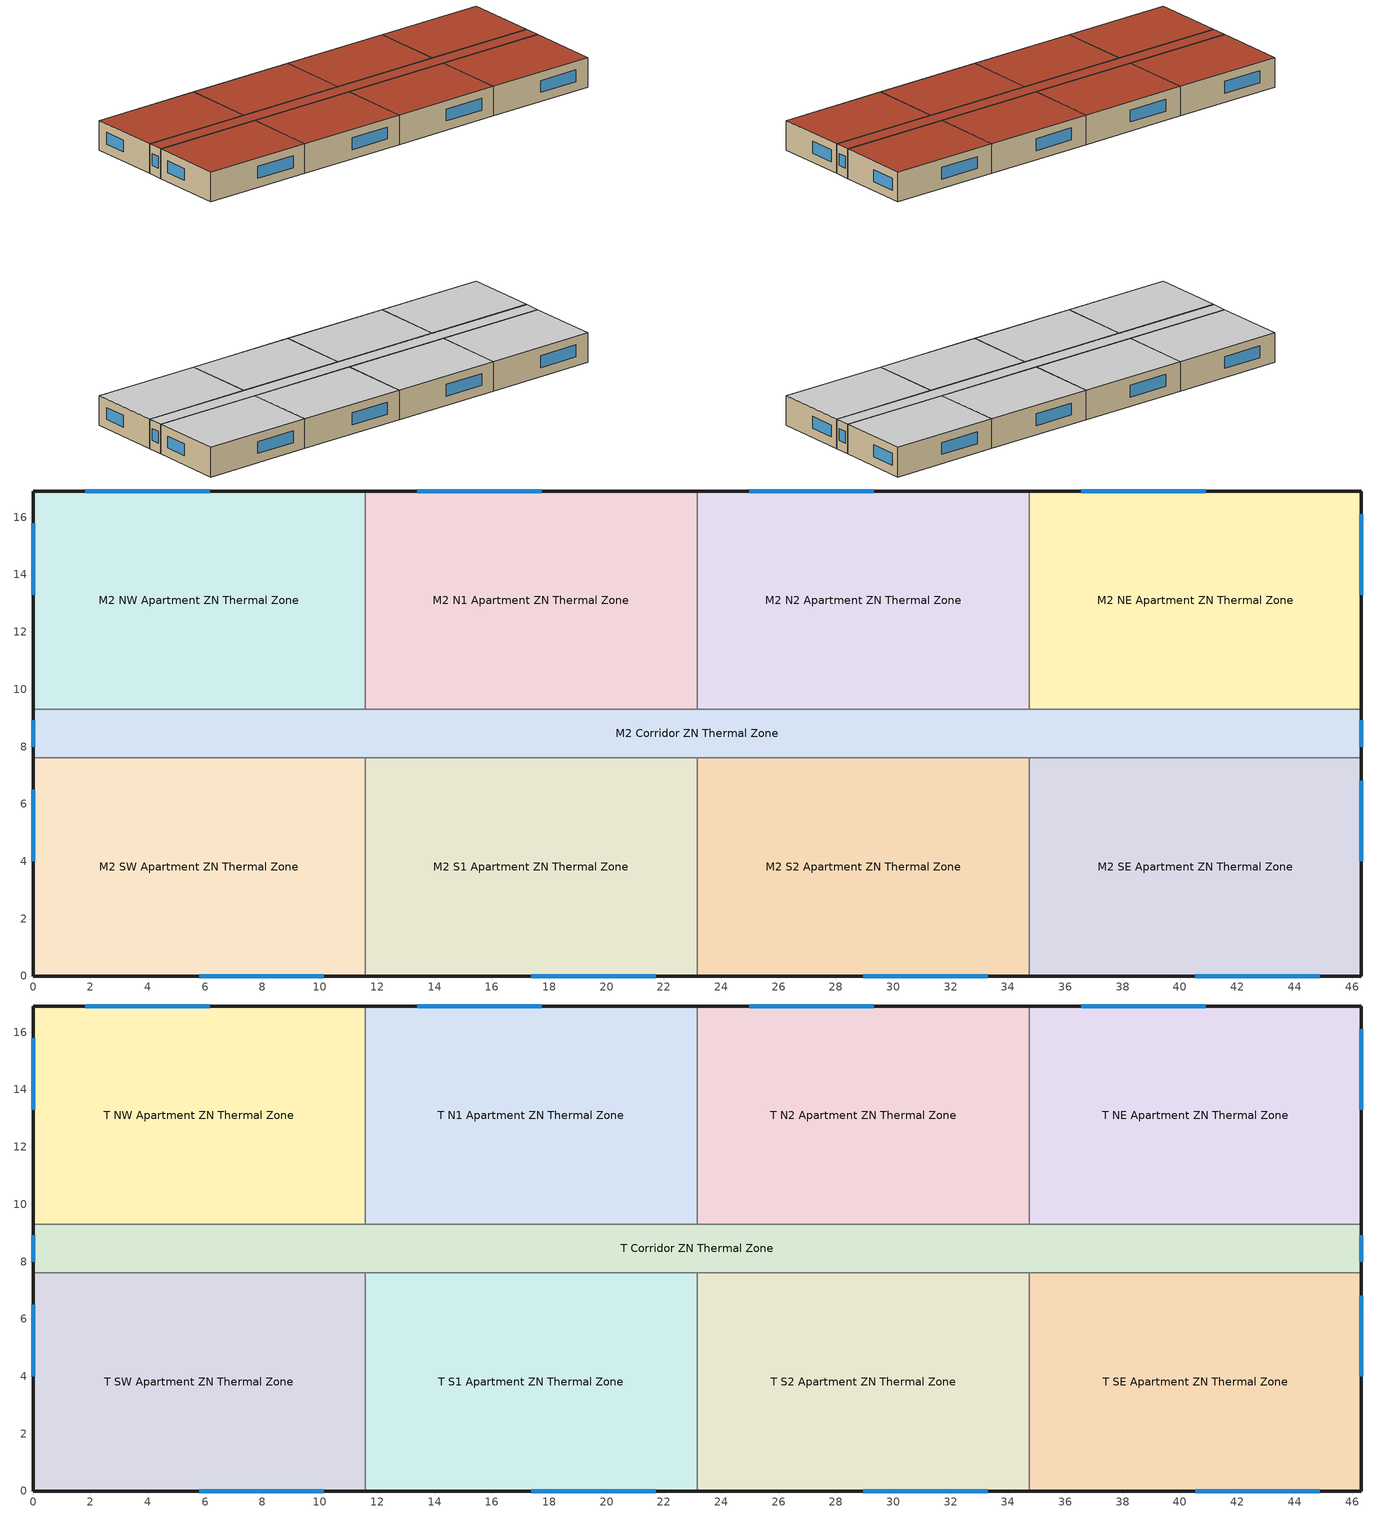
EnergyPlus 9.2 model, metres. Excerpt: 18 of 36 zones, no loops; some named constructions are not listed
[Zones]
M2 Corridor ZN Thermal Zone
 floor adiabatic (int-floor-en-std-replaceme-res-replaceme): 46.33,9.3 46.33,7.62 0,7.62 0,9.3 z60
 wall outside (ext-wall-en-std-replaceme-res-replaceme): 46.33,7.62 46.33,9.3 / 0,9.3 0,7.62 z60:63.05
 wall to M S1 Apartment ZN Thermal Zone (interiorwall-res-replaceme): 11.58,7.62 23.16,7.62 z60:63.05
 wall to M S2 Apartment ZN Thermal Zone (interiorwall-res-replaceme): 23.16,7.62 34.75,7.62 z60:63.05
 wall to M SE Apartment ZN Thermal Zone (interiorwall-res-replaceme): 34.75,7.62 46.33,7.62 z60:63.05
 wall to M SW Apartment ZN Thermal Zone (interiorwall-res-replaceme): 0,7.62 11.58,7.62 z60:63.05
 wall to M N1 Apartment ZN Thermal Zone (interiorwall-res-replaceme): 23.16,9.3 11.58,9.3 z60:63.05
 wall to M N2 Apartment ZN Thermal Zone (interiorwall-res-replaceme): 34.75,9.3 23.16,9.3 z60:63.05
 wall to M NE Apartment ZN Thermal Zone (interiorwall-res-replaceme): 46.33,9.3 34.75,9.3 z60:63.05
 wall to M NW Apartment ZN Thermal Zone (interiorwall-res-replaceme): 11.58,9.3 0,9.3 z60:63.05
 window (ext-window-en-std-replaceme): 46.33,8 46.33,8.91 / 0,8.91 0,8 z60.95:62.17
 ceiling adiabatic (int_ceiling): 46.33,7.62 46.33,9.3 0,9.3 0,7.62 z63.05
M2 N1 Apartment ZN Thermal Zone
 floor adiabatic (int-floor-en-std-replaceme-res-replaceme): 23.16,16.92 23.16,9.3 11.58,9.3 11.58,16.92 z60
 wall outside (ext-wall-en-std-replaceme-res-replaceme): 23.16,16.92 11.58,16.92 z60:63.05
 wall to M N2 Apartment ZN Thermal Zone (interiorwall-res-replaceme): 23.16,9.3 23.16,16.92 z60:63.05
 wall to M NW Apartment ZN Thermal Zone (interiorwall-res-replaceme): 11.58,16.92 11.58,9.3 z60:63.05
 wall to M Corridor ZN Thermal Zone (interiorwall-res-replaceme): 11.58,9.3 23.16,9.3 z60:63.05
 window (ext-window-en-std-replaceme): 17.74,16.92 13.4,16.92 z60.95:62.17
 ceiling adiabatic (int_ceiling): 23.16,9.3 23.16,16.92 11.58,16.92 11.58,9.3 z63.05
M2 N2 Apartment ZN Thermal Zone
 floor adiabatic (int-floor-en-std-replaceme-res-replaceme): 34.75,16.92 34.75,9.3 23.16,9.3 23.16,16.92 z60
 wall outside (ext-wall-en-std-replaceme-res-replaceme): 34.75,16.92 23.16,16.92 z60:63.05
 wall to M N1 Apartment ZN Thermal Zone (interiorwall-res-replaceme): 23.16,16.92 23.16,9.3 z60:63.05
 wall to M NE Apartment ZN Thermal Zone (interiorwall-res-replaceme): 34.75,9.3 34.75,16.92 z60:63.05
 wall to M Corridor ZN Thermal Zone (interiorwall-res-replaceme): 23.16,9.3 34.75,9.3 z60:63.05
 window (ext-window-en-std-replaceme): 29.32,16.92 24.98,16.92 z60.95:62.17
 ceiling adiabatic (int_ceiling): 34.75,9.3 34.75,16.92 23.16,16.92 23.16,9.3 z63.05
M2 NE Apartment ZN Thermal Zone
 floor adiabatic (int-floor-en-std-replaceme-res-replaceme): 46.33,16.92 46.33,9.3 34.75,9.3 34.75,16.92 z60
 wall outside (ext-wall-en-std-replaceme-res-replaceme): 46.33,9.3 46.33,16.92 34.75,16.92 z60:63.05
 wall to M N2 Apartment ZN Thermal Zone (interiorwall-res-replaceme): 34.75,16.92 34.75,9.3 z60:63.05
 wall to M Corridor ZN Thermal Zone (interiorwall-res-replaceme): 34.75,9.3 46.33,9.3 z60:63.05
 window (ext-window-en-std-replaceme): 46.33,13.3 46.33,16.11 / 40.9,16.92 36.56,16.92 z60.95:62.17
 ceiling adiabatic (int_ceiling): 46.33,9.3 46.33,16.92 34.75,16.92 34.75,9.3 z63.05
M2 NW Apartment ZN Thermal Zone
 floor adiabatic (int-floor-en-std-replaceme-res-replaceme): 11.58,16.92 11.58,9.3 0,9.3 0,16.92 z60
 wall outside (ext-wall-en-std-replaceme-res-replaceme): 11.58,16.92 0,16.92 0,9.3 z60:63.05
 wall to M N1 Apartment ZN Thermal Zone (interiorwall-res-replaceme): 11.58,9.3 11.58,16.92 z60:63.05
 wall to M Corridor ZN Thermal Zone (interiorwall-res-replaceme): 0,9.3 11.58,9.3 z60:63.05
 window (ext-window-en-std-replaceme): 6.16,16.92 1.81,16.92 / 0,15.8 0,13.3 z60.95:62.17
 ceiling adiabatic (int_ceiling): 11.58,9.3 11.58,16.92 0,16.92 0,9.3 z63.05
M2 S1 Apartment ZN Thermal Zone
 floor adiabatic (int-floor-en-std-replaceme-res-replaceme): 23.16,7.62 23.16,0 11.58,0 11.58,7.62 z60
 wall outside (ext-wall-en-std-replaceme-res-replaceme): 11.58,0 23.16,0 z60:63.05
 wall to M S2 Apartment ZN Thermal Zone (interiorwall-res-replaceme): 23.16,0 23.16,7.62 z60:63.05
 wall to M SW Apartment ZN Thermal Zone (interiorwall-res-replaceme): 11.58,7.62 11.58,0 z60:63.05
 wall to M Corridor ZN Thermal Zone (interiorwall-res-replaceme): 23.16,7.62 11.58,7.62 z60:63.05
 window (ext-window-en-std-replaceme): 17.37,0 21.72,0 z60.95:62.17
 ceiling adiabatic (int_ceiling): 23.16,0 23.16,7.62 11.58,7.62 11.58,0 z63.05
M2 S2 Apartment ZN Thermal Zone
 floor adiabatic (int-floor-en-std-replaceme-res-replaceme): 34.75,7.62 34.75,0 23.16,0 23.16,7.62 z60
 wall outside (ext-wall-en-std-replaceme-res-replaceme): 23.16,0 34.75,0 z60:63.05
 wall to M S1 Apartment ZN Thermal Zone (interiorwall-res-replaceme): 23.16,7.62 23.16,0 z60:63.05
 wall to M SE Apartment ZN Thermal Zone (interiorwall-res-replaceme): 34.75,0 34.75,7.62 z60:63.05
 wall to M Corridor ZN Thermal Zone (interiorwall-res-replaceme): 34.75,7.62 23.16,7.62 z60:63.05
 window (ext-window-en-std-replaceme): 28.95,0 33.3,0 z60.95:62.17
 ceiling adiabatic (int_ceiling): 34.75,0 34.75,7.62 23.16,7.62 23.16,0 z63.05
M2 SE Apartment ZN Thermal Zone
 floor adiabatic (int-floor-en-std-replaceme-res-replaceme): 46.33,7.62 46.33,0 34.75,0 34.75,7.62 z60
 wall outside (ext-wall-en-std-replaceme-res-replaceme): 34.75,0 46.33,0 46.33,7.62 z60:63.05
 wall to M S2 Apartment ZN Thermal Zone (interiorwall-res-replaceme): 34.75,7.62 34.75,0 z60:63.05
 wall to M Corridor ZN Thermal Zone (interiorwall-res-replaceme): 46.33,7.62 34.75,7.62 z60:63.05
 window (ext-window-en-std-replaceme): 46.33,4 46.33,6.81 / 40.54,0 44.88,0 z60.95:62.17
 ceiling adiabatic (int_ceiling): 46.33,0 46.33,7.62 34.75,7.62 34.75,0 z63.05
M2 SW Apartment ZN Thermal Zone
 floor adiabatic (int_ceiling): 11.58,7.62 11.58,0 0,0 0,7.62 z60
 wall outside (ext-wall-en-std-replaceme-res-replaceme): 0,7.62 0,0 11.58,0 z60:63.05
 wall to M S1 Apartment ZN Thermal Zone (interiorwall-res-replaceme): 11.58,0 11.58,7.62 z60:63.05
 wall to M Corridor ZN Thermal Zone (interiorwall-res-replaceme): 11.58,7.62 0,7.62 z60:63.05
 window (ext-window-en-std-replaceme): 5.79,0 10.13,0 / 0,6.5 0,4 z60.95:62.17
 ceiling adiabatic (int-floor-en-std-replaceme-res-replaceme): 11.58,0 11.58,7.62 0,7.62 0,0 z63.05
T Corridor ZN Thermal Zone
 floor adiabatic (int-floor-en-std-replaceme-res-replaceme): 46.33,9.3 46.33,7.62 0,7.62 0,9.3 z88.37
 wall outside (ext-wall-en-std-replaceme-res-replaceme): 46.33,7.62 46.33,9.3 / 0,9.3 0,7.62 z88.37:91.42
 wall to T S1 Apartment ZN Thermal Zone (interiorwall-res-replaceme): 11.58,7.62 23.16,7.62 z88.37:91.42
 wall to T S2 Apartment ZN Thermal Zone (interiorwall-res-replaceme): 23.16,7.62 34.75,7.62 z88.37:91.42
 wall to T SE Apartment ZN Thermal Zone (interiorwall-res-replaceme): 34.75,7.62 46.33,7.62 z88.37:91.42
 wall to T SW Apartment ZN Thermal Zone (interiorwall-res-replaceme): 0,7.62 11.58,7.62 z88.37:91.42
 wall to T N1 Apartment ZN Thermal Zone (interiorwall-res-replaceme): 23.16,9.3 11.58,9.3 z88.37:91.42
 wall to T N2 Apartment ZN Thermal Zone (interiorwall-res-replaceme): 34.75,9.3 23.16,9.3 z88.37:91.42
 wall to T NE Apartment ZN Thermal Zone (interiorwall-res-replaceme): 46.33,9.3 34.75,9.3 z88.37:91.42
 wall to T NW Apartment ZN Thermal Zone (interiorwall-res-replaceme): 11.58,9.3 0,9.3 z88.37:91.42
 window (ext-window-en-std-replaceme): 46.33,8 46.33,8.91 / 0,8.91 0,8 z89.32:90.54
 roof outside (roof-en-std-replaceme-res-replaceme): 46.33,7.62 46.33,9.3 0,9.3 0,7.62 z91.42
T N1 Apartment ZN Thermal Zone
 floor adiabatic (int-floor-en-std-replaceme-res-replaceme): 23.16,16.92 23.16,9.3 11.58,9.3 11.58,16.92 z88.37
 wall outside (ext-wall-en-std-replaceme-res-replaceme): 23.16,16.92 11.58,16.92 z88.37:91.42
 wall to T N2 Apartment ZN Thermal Zone (interiorwall-res-replaceme): 23.16,9.3 23.16,16.92 z88.37:91.42
 wall to T NW Apartment ZN Thermal Zone (interiorwall-res-replaceme): 11.58,16.92 11.58,9.3 z88.37:91.42
 window (ext-window-en-std-replaceme): 17.74,16.92 13.4,16.92 z89.32:90.54
 roof outside (roof-en-std-replaceme-res-replaceme): 23.16,9.3 23.16,16.92 11.58,16.92 11.58,9.3 z91.42
T N2 Apartment ZN Thermal Zone
 floor adiabatic (int-floor-en-std-replaceme-res-replaceme): 34.75,16.92 34.75,9.3 23.16,9.3 23.16,16.92 z88.37
 wall outside (ext-wall-en-std-replaceme-res-replaceme): 34.75,16.92 23.16,16.92 z88.37:91.42
 wall to T NE Apartment ZN Thermal Zone (interiorwall-res-replaceme): 34.75,9.3 34.75,16.92 z88.37:91.42
 window (ext-window-en-std-replaceme): 29.32,16.92 24.98,16.92 z89.32:90.54
 roof outside (roof-en-std-replaceme-res-replaceme): 34.75,9.3 34.75,16.92 23.16,16.92 23.16,9.3 z91.42
T NE Apartment ZN Thermal Zone
 floor adiabatic (int-floor-en-std-replaceme-res-replaceme): 46.33,16.92 46.33,9.3 34.75,9.3 34.75,16.92 z88.37
 wall outside (ext-wall-en-std-replaceme-res-replaceme): 46.33,9.3 46.33,16.92 34.75,16.92 z88.37:91.42
 window (ext-window-en-std-replaceme): 46.33,13.3 46.33,16.11 / 40.9,16.92 36.56,16.92 z89.32:90.54
 roof outside (roof-en-std-replaceme-res-replaceme): 46.33,9.3 46.33,16.92 34.75,16.92 34.75,9.3 z91.42
T NW Apartment ZN Thermal Zone
 floor adiabatic (int-floor-en-std-replaceme-res-replaceme): 11.58,16.92 11.58,9.3 0,9.3 0,16.92 z88.37
 wall outside (ext-wall-en-std-replaceme-res-replaceme): 11.58,16.92 0,16.92 0,9.3 z88.37:91.42
 window (ext-window-en-std-replaceme): 6.16,16.92 1.81,16.92 / 0,15.8 0,13.3 z89.32:90.54
 roof outside (roof-en-std-replaceme-res-replaceme): 11.58,9.3 11.58,16.92 0,16.92 0,9.3 z91.42
T S1 Apartment ZN Thermal Zone
 floor adiabatic (int-floor-en-std-replaceme-res-replaceme): 23.16,7.62 23.16,0 11.58,0 11.58,7.62 z88.37
 wall outside (ext-wall-en-std-replaceme-res-replaceme): 11.58,0 23.16,0 z88.37:91.42
 wall to T S2 Apartment ZN Thermal Zone (interiorwall-res-replaceme): 23.16,0 23.16,7.62 z88.37:91.42
 wall to T SW Apartment ZN Thermal Zone (interiorwall-res-replaceme): 11.58,7.62 11.58,0 z88.37:91.42
 window (ext-window-en-std-replaceme): 17.37,0 21.72,0 z89.32:90.54
 roof outside (roof-en-std-replaceme-res-replaceme): 23.16,0 23.16,7.62 11.58,7.62 11.58,0 z91.42
T S2 Apartment ZN Thermal Zone
 floor adiabatic (int-floor-en-std-replaceme-res-replaceme): 34.75,7.62 34.75,0 23.16,0 23.16,7.62 z88.37
 wall outside (ext-wall-en-std-replaceme-res-replaceme): 23.16,0 34.75,0 z88.37:91.42
 wall to T SE Apartment ZN Thermal Zone (interiorwall-res-replaceme): 34.75,0 34.75,7.62 z88.37:91.42
 window (ext-window-en-std-replaceme): 28.95,0 33.3,0 z89.32:90.54
 roof outside (roof-en-std-replaceme-res-replaceme): 34.75,0 34.75,7.62 23.16,7.62 23.16,0 z91.42
T SE Apartment ZN Thermal Zone
 floor adiabatic (int-floor-en-std-replaceme-res-replaceme): 46.33,7.62 46.33,0 34.75,0 34.75,7.62 z88.37
 wall outside (ext-wall-en-std-replaceme-res-replaceme): 34.75,0 46.33,0 46.33,7.62 z88.37:91.42
 window (ext-window-en-std-replaceme): 46.33,4 46.33,6.81 / 40.54,0 44.88,0 z89.32:90.54
 roof outside (roof-en-std-replaceme-res-replaceme): 46.33,0 46.33,7.62 34.75,7.62 34.75,0 z91.42
T SW Apartment ZN Thermal Zone
 floor adiabatic (int-floor-en-std-replaceme-res-replaceme): 11.58,7.62 11.58,0 0,0 0,7.62 z88.37
 wall outside (ext-wall-en-std-replaceme-res-replaceme): 0,7.62 0,0 11.58,0 z88.37:91.42
 window (ext-window-en-std-replaceme): 5.79,0 10.13,0 / 0,6.5 0,4 z89.32:90.54
 roof outside (roof-en-std-replaceme-res-replaceme): 11.58,0 11.58,7.62 0,7.62 0,0 z91.42
[Building]
-HighriseApartment-ASHRAE 169-2013-2A created: 2020-03-25 14:03:00 +0100: North Axis {deg}=0; Terrain=City; Loads Convergence Tolerance Value=0.04; Temperature Convergence Tolerance Value {deltaC}=0.2; Solar Distribution=FullInteriorAndExterior; Maximum Number of Warmup Days=25; Minimum Number of Warmup Days=6
[Site:Location]
Tampa-MacDill AFB_FL_USA: Latitude {deg}=27.85; Longitude {deg}=-82.52; Time Zone {hr}=-5; Elevation {m}=8
[SizingPeriod:DesignDay] Day of Month=21; Dry-Bulb Temperature Range Modifier Type=DefaultMultipliers; Humidity Condition Type=Wetbulb; Barometric Pressure {Pa}=101229; Rain Indicator=No; Snow Indicator=No; Daylight Saving Time Indicator=No
Name | Month | Day Type | Maximum Dry-Bulb Temperature {C} | Daily Dry-Bulb Temperature Range {deltaC} | Wetbulb or DewPoint at Maximum Dry-Bulb {C} | Wind Speed {m/s} | Wind Direction {deg} | Solar Model Indicator | ASHRAE Clear Sky Optical Depth for Beam Irradiance (taub) | ASHRAE Clear Sky Optical Depth for Diffuse Irradiance (taud) | Sky Clearness
Tampa-MacDill.AFB_FL_USA Ann Clg .4% Condns DB=>MWB | 8 | SummerDesignDay | 33.9 | 7.9 | 25.1 | 3.1 | 270 | ASHRAETau | 0.491 | 2.016
Tampa-MacDill.AFB_FL_USA Ann Htg 99.6% Condns DB | 1 | WinterDesignDay | 4.6 | 0 | 4.6 | 2.5 | 10 | ASHRAEClearSky |  |  | 0
[Material] Thermal Absorptance=0.9; Solar Absorptance=0.7; Visible Absorptance=0.7
Name | Roughness | Thickness {m} | Conductivity {W/m-K} | Density {kg/m3} | Specific Heat {J/kg-K}
F07 10mm stucco | Smooth | 0.01 | 0.72 | 1856 | 840
Std Wood 6inch | MediumSmooth | 0.15 | 0.12 | 540 | 1210
Carpet_n_pad | MediumSmooth | 0.0254001 | 0.0601314 | 32.0369 | 836.8
[WindowMaterial:SimpleGlazingSystem]
Glass-en-standard: U-Factor {W/m2-K}=1.98751; Solar Heat Gain Coefficient=0.4; Visible Transmittance=0.88
[WindowMaterial:Blind]
ext_blind_test: Slat Orientation=Horizontal; Slat Width {m}=0.025; Slat Separation {m}=0.01875; Slat Thickness {m}=0.001; Slat Angle {deg}=45; Slat Conductivity {W/m-K}=221; Slat Beam Solar Transmittance=0; Front Side Slat Beam Solar Reflectance=0.5; Back Side Slat Beam Solar Reflectance=0.5; Slat Diffuse Solar Transmittance=0; Front Side Slat Diffuse Solar Reflectance=0.5; Back Side Slat Diffuse Solar Reflectance=0.5; Slat Beam Visible Transmittance=0; Front Side Slat Beam Visible Reflectance=0.5; Back Side Slat Beam Visible Reflectance=0.5; Slat Diffuse Visible Transmittance=0; Front Side Slat Diffuse Visible Reflectance=0.5; Back Side Slat Diffuse Visible Reflectance=0.5; Slat Infrared Hemispherical Transmittance=0; Front Side Slat Infrared Hemispherical Emissivity=0.9; Back Side Slat Infrared Hemispherical Emissivity=0.9; Blind to Glass Distance {m}=0.05; Blind Top Opening Multiplier=0.5; Blind Bottom Opening Multiplier=0.5; Blind Left Side Opening Multiplier=0.5; Blind Right Side Opening Multiplier=0.5
[Construction]
InteriorFurnishings: Std Wood 6inch
int_ceiling: Carpet_n_pad, F07 10mm stucco
window_w_blinds: ext_blind_test, Glass-en-standard
[Zone] Part of Total Floor Area=Yes
Name | Multiplier
M2 Corridor ZN Thermal Zone; M2 N1 Apartment ZN Thermal Zone; M2 N2 Apartment ZN Thermal Zone; M2 NE Apartment ZN Thermal Zone; M2 NW Apartment ZN Thermal Zone; M2 S1 Apartment ZN Thermal Zone; M2 S2 Apartment ZN Thermal Zone; M2 SE Apartment ZN Thermal Zone; M2 SW Apartment ZN Thermal Zone | 14
T Corridor ZN Thermal Zone; T N1 Apartment ZN Thermal Zone; T N2 Apartment ZN Thermal Zone; T NE Apartment ZN Thermal Zone; T NW Apartment ZN Thermal Zone; T S1 Apartment ZN Thermal Zone; T S2 Apartment ZN Thermal Zone; T SE Apartment ZN Thermal Zone; T SW Apartment ZN Thermal Zone
[WindowShadingControl] Shading Type=ExteriorBlind; Construction with Shading=window_w_blinds; Shading Control Type=OnIfHighOutdoorAirTemperature; Setpoint {W/m2, W or deg C}=25; Shading Control Is Scheduled=No; Glare Control Is Active=No; Multiple Surface Control Type=Sequential
Name | Zone | Fenestration Surface 1 | Fenestration Surface 2
Shades-M2_Corr | M2 Corridor ZN Thermal Zone | M2Window13 | M2Window14
Shades-M2_N1 | M2 N1 Apartment ZN Thermal Zone | M2Window9
Shades-M2_N2 | M2 N2 Apartment ZN Thermal Zone | M2Window10
Shades-M2_NE | M2 NE Apartment ZN Thermal Zone | M2Window7 | M2Window5
Shades-M2_NW | M2 NW Apartment ZN Thermal Zone | M2Window4 | M2Window6
Shades-M2_S1 | M2 S1 Apartment ZN Thermal Zone | M2Window11
Shades-M2_S2 | M2 S2 Apartment ZN Thermal Zone | M2Window12
Shades-M2_SE | M2 SE Apartment ZN Thermal Zone | M2Window8 | M2Window1
Shades-M2_SW | M2 SW Apartment ZN Thermal Zone | M2Window2 | M2Window3
Shades-T_Corr | T Corridor ZN Thermal Zone | TWindow14 | TWindow13
Shades-T_N1 | T N1 Apartment ZN Thermal Zone | TWindow9
Shades-T_N2 | T N2 Apartment ZN Thermal Zone | TWindow10
Shades-T_NE | T NE Apartment ZN Thermal Zone | TWindow5 | TWindow7
Shades-T_NW | T NW Apartment ZN Thermal Zone | TWindow6 | TWindow4
Shades-T_S1 | T S1 Apartment ZN Thermal Zone | TWindow12
Shades-T_S2 | T S2 Apartment ZN Thermal Zone | TWindow11
Shades-T_SE | T SE Apartment ZN Thermal Zone | TWindow1 | TWindow8
Shades-T_SW | T SW Apartment ZN Thermal Zone | TWindow2 | TWindow3
[InternalMass] Construction=InteriorFurnishings; Surface Area {m2}=176.497
Name | Zone or ZoneList
T N1 Apartment Mass | T N1 Apartment ZN Thermal Zone
T N2 Apartment Mass | T N2 Apartment ZN Thermal Zone
T NE Apartment Mass | T NE Apartment ZN Thermal Zone
T NW Apartment Mass | T NW Apartment ZN Thermal Zone
T S1 Apartment Mass | T S1 Apartment ZN Thermal Zone
T S2 Apartment Mass | T S2 Apartment ZN Thermal Zone
T SE Apartment Mass | T SE Apartment ZN Thermal Zone
T SW Apartment Mass | T SW Apartment ZN Thermal Zone
M2 N1 Apartment Mass | M2 N1 Apartment ZN Thermal Zone
M2 N2 Apartment Mass | M2 N2 Apartment ZN Thermal Zone
M2 NE Apartment Mass | M2 NE Apartment ZN Thermal Zone
M2 NW Apartment Mass | M2 NW Apartment ZN Thermal Zone
M2 S1 Apartment Mass | M2 S1 Apartment ZN Thermal Zone
M2 S2 Apartment Mass | M2 S2 Apartment ZN Thermal Zone
M2 SE Apartment Mass | M2 SE Apartment ZN Thermal Zone
M2 SW Apartment Mass | M2 SW Apartment ZN Thermal Zone
[People] Number of People Schedule=OCC_APT_SCH; Number of People Calculation Method=People; Number of People=2.5; Fraction Radiant=0.3; Sensible Heat Fraction=AUTOCALCULATE; Activity Level Schedule=Activity Schedule
Name | Zone or ZoneList
T SW Apartment People | T SW Apartment ZN Thermal Zone
T NW Apartment People | T NW Apartment ZN Thermal Zone
T SE Apartment People | T SE Apartment ZN Thermal Zone
T NE Apartment People | T NE Apartment ZN Thermal Zone
T N1 Apartment People | T N1 Apartment ZN Thermal Zone
T N2 Apartment People | T N2 Apartment ZN Thermal Zone
T S1 Apartment People | T S1 Apartment ZN Thermal Zone
T S2 Apartment People | T S2 Apartment ZN Thermal Zone
M2 SW Apartment People | M2 SW Apartment ZN Thermal Zone
M2 NW Apartment People | M2 NW Apartment ZN Thermal Zone
M2 SE Apartment People | M2 SE Apartment ZN Thermal Zone
M2 NE Apartment People | M2 NE Apartment ZN Thermal Zone
M2 N1 Apartment People | M2 N1 Apartment ZN Thermal Zone
M2 N2 Apartment People | M2 N2 Apartment ZN Thermal Zone
M2 S1 Apartment People | M2 S1 Apartment ZN Thermal Zone
M2 S2 Apartment People | M2 S2 Apartment ZN Thermal Zone
[Lights] Design Level Calculation Method=Watts/Area; Return Air Fraction=0; Fraction Radiant=0.6; Fraction Visible=0.2; Fraction Replaceable=1; Return Air Fraction Calculated from Plenum Temperature=No
Name | Zone or ZoneList | Schedule | Watts per Zone Floor Area {W/m2}
T SW Apartment_Lights_plugin | T SW Apartment ZN Thermal Zone | LTG_APT_SCH | 0.968752
T NW Apartment_Lights_plugin | T NW Apartment ZN Thermal Zone | LTG_APT_SCH | 0.968752
T SE Apartment_Lights_plugin | T SE Apartment ZN Thermal Zone | LTG_APT_SCH | 0.968752
T NE Apartment_Lights_plugin | T NE Apartment ZN Thermal Zone | LTG_APT_SCH | 0.968752
T N1 Apartment_Lights_plugin | T N1 Apartment ZN Thermal Zone | LTG_APT_SCH | 0.968752
T N2 Apartment_Lights_plugin | T N2 Apartment ZN Thermal Zone | LTG_APT_SCH | 0.968752
T S1 Apartment_Lights_plugin | T S1 Apartment ZN Thermal Zone | LTG_APT_SCH | 0.968752
T S2 Apartment_Lights_plugin | T S2 Apartment ZN Thermal Zone | LTG_APT_SCH | 0.968752
T SW Apartment_Lights_hardwired | T SW Apartment ZN Thermal Zone | LTG_APT_SCH | 3.87707
T NW Apartment_Lights_hardwired | T NW Apartment ZN Thermal Zone | LTG_APT_SCH | 3.87707
T SE Apartment_Lights_hardwired | T SE Apartment ZN Thermal Zone | LTG_APT_SCH | 3.87707
T NE Apartment_Lights_hardwired | T NE Apartment ZN Thermal Zone | LTG_APT_SCH | 3.87707
T N1 Apartment_Lights_hardwired | T N1 Apartment ZN Thermal Zone | LTG_APT_SCH | 3.87707
T N2 Apartment_Lights_hardwired | T N2 Apartment ZN Thermal Zone | LTG_APT_SCH | 3.87707
T S1 Apartment_Lights_hardwired | T S1 Apartment ZN Thermal Zone | LTG_APT_SCH | 3.87707
T S2 Apartment_Lights_hardwired | T S2 Apartment ZN Thermal Zone | LTG_APT_SCH | 3.87707
T Corridor_Lights_hardwired | T Corridor ZN Thermal Zone | LTG_COR_SCH | 3.87707
M2 SW Apartment_Lights_plugin | M2 SW Apartment ZN Thermal Zone | LTG_APT_SCH | 0.968752
M2 NW Apartment_Lights_plugin | M2 NW Apartment ZN Thermal Zone | LTG_APT_SCH | 0.968752
M2 SE Apartment_Lights_plugin | M2 SE Apartment ZN Thermal Zone | LTG_APT_SCH | 0.968752
M2 NE Apartment_Lights_plugin | M2 NE Apartment ZN Thermal Zone | LTG_APT_SCH | 0.968752
M2 N1 Apartment_Lights_plugin | M2 N1 Apartment ZN Thermal Zone | LTG_APT_SCH | 0.968752
M2 N2 Apartment_Lights_plugin | M2 N2 Apartment ZN Thermal Zone | LTG_APT_SCH | 0.968752
M2 S1 Apartment_Lights_plugin | M2 S1 Apartment ZN Thermal Zone | LTG_APT_SCH | 0.968752
M2 S2 Apartment_Lights_plugin | M2 S2 Apartment ZN Thermal Zone | LTG_APT_SCH | 0.968752
M2 SW Apartment_Lights_hardwired | M2 SW Apartment ZN Thermal Zone | LTG_APT_SCH | 3.87707
M2 NW Apartment_Lights_hardwired | M2 NW Apartment ZN Thermal Zone | LTG_APT_SCH | 3.87707
M2 SE Apartment_Lights_hardwired | M2 SE Apartment ZN Thermal Zone | LTG_APT_SCH | 3.87707
M2 NE Apartment_Lights_hardwired | M2 NE Apartment ZN Thermal Zone | LTG_APT_SCH | 3.87707
M2 N1 Apartment_Lights_hardwired | M2 N1 Apartment ZN Thermal Zone | LTG_APT_SCH | 3.87707
M2 N2 Apartment_Lights_hardwired | M2 N2 Apartment ZN Thermal Zone | LTG_APT_SCH | 3.87707
M2 S1 Apartment_Lights_hardwired | M2 S1 Apartment ZN Thermal Zone | LTG_APT_SCH | 3.87707
M2 S2 Apartment_Lights_hardwired | M2 S2 Apartment ZN Thermal Zone | LTG_APT_SCH | 3.87707
M2 Corridor_Lights_hardwired | M2 Corridor ZN Thermal Zone | LTG_COR_SCH | 3.87707
[ElectricEquipment] Fraction Latent=0
Name | Zone or ZoneList | Schedule | Design Level Calculation Method | Design Level {W} | Fraction Radiant | Fraction Lost | Watts per Zone Floor Area {W/m2}
Elevators_Lights_Fan | T Corridor ZN Thermal Zone | ELEV_LIGHT_FAN_SCH_24_7 | EquipmentLevel | 161.9 | 0 | 0.95
T Corridor_Elevators_Equip | T Corridor ZN Thermal Zone | BLDG_ELEVATORS | EquipmentLevel | 20370 | 0 | 0.95
T SW Apartment_Plug_TSW_Equip | T SW Apartment ZN Thermal Zone | EQP_APT_SCH | Watts/Area |  | 0.5 | 0 | 6.67
T NW Apartment_Plug_TNW_Equip | T NW Apartment ZN Thermal Zone | EQP_APT_SCH | Watts/Area |  | 0.5 | 0 | 6.67
T SE Apartment_Plug_TSE_Equip | T SE Apartment ZN Thermal Zone | EQP_APT_SCH | Watts/Area |  | 0.5 | 0 | 6.67
T NE Apartment_Plug_TNE_Equip | T NE Apartment ZN Thermal Zone | EQP_APT_SCH | Watts/Area |  | 0.5 | 0 | 6.67
T N1 Apartment_Plug_TN1_Equip | T N1 Apartment ZN Thermal Zone | EQP_APT_SCH | Watts/Area |  | 0.5 | 0 | 6.67
T N2 Apartment_Plug_TN2_Equip | T N2 Apartment ZN Thermal Zone | EQP_APT_SCH | Watts/Area |  | 0.5 | 0 | 6.67
T S1 Apartment_Plug_TS1_Equip | T S1 Apartment ZN Thermal Zone | EQP_APT_SCH | Watts/Area |  | 0.5 | 0 | 6.67
T S2 Apartment_Plug_TS2_Equip | T S2 Apartment ZN Thermal Zone | EQP_APT_SCH | Watts/Area |  | 0.5 | 0 | 6.67
M2 SW Apartment_Plug_MSW_Equip | M2 SW Apartment ZN Thermal Zone | EQP_APT_SCH | Watts/Area |  | 0.5 | 0 | 6.67
M2 NW Apartment_Plug_MNW_Equip | M2 NW Apartment ZN Thermal Zone | EQP_APT_SCH | Watts/Area |  | 0.5 | 0 | 6.67
M2 SE Apartment_Plug_MSE_Equip | M2 SE Apartment ZN Thermal Zone | EQP_APT_SCH | Watts/Area |  | 0.5 | 0 | 6.67
M2 NE Apartment_Plug_MNE_Equip | M2 NE Apartment ZN Thermal Zone | EQP_APT_SCH | Watts/Area |  | 0.5 | 0 | 6.67
M2 N1 Apartment_Plug_MN1_Equip | M2 N1 Apartment ZN Thermal Zone | EQP_APT_SCH | Watts/Area |  | 0.5 | 0 | 6.67
M2 N2 Apartment_Plug_MN2_Equip | M2 N2 Apartment ZN Thermal Zone | EQP_APT_SCH | Watts/Area |  | 0.5 | 0 | 6.67
M2 S1 Apartment_Plug_MS1_Equip | M2 S1 Apartment ZN Thermal Zone | EQP_APT_SCH | Watts/Area |  | 0.5 | 0 | 6.67
M2 S2 Apartment_Plug_MS2_Equip | M2 S2 Apartment ZN Thermal Zone | EQP_APT_SCH | Watts/Area |  | 0.5 | 0 | 6.67
[ZoneInfiltration:DesignFlowRate] Schedule=INF_APT_SCH; Design Flow Rate Calculation Method=AirChanges/Hour; Flow per Exterior Surface Area {m3/s-m2}=0; Air Changes per Hour {1/hr}=0.5; Constant Term Coefficient=0; Temperature Term Coefficient=0; Velocity Term Coefficient=0.224; Velocity Squared Term Coefficient=0
Name | Zone or ZoneList
T Corridor Infiltration | T Corridor ZN Thermal Zone
T N1 Apartment Infiltration | T N1 Apartment ZN Thermal Zone
T N2 Apartment Infiltration | T N2 Apartment ZN Thermal Zone
T NE Apartment Infiltration | T NE Apartment ZN Thermal Zone
T NW Apartment Infiltration | T NW Apartment ZN Thermal Zone
T S1 Apartment Infiltration | T S1 Apartment ZN Thermal Zone
T S2 Apartment Infiltration | T S2 Apartment ZN Thermal Zone
T SE Apartment Infiltration | T SE Apartment ZN Thermal Zone
T SW Apartment Infiltration | T SW Apartment ZN Thermal Zone
M2 Corridor Infiltration | M2 Corridor ZN Thermal Zone
M2 N1 Apartment Infiltration | M2 N1 Apartment ZN Thermal Zone
M2 N2 Apartment Infiltration | M2 N2 Apartment ZN Thermal Zone
M2 NE Apartment Infiltration | M2 NE Apartment ZN Thermal Zone
M2 NW Apartment Infiltration | M2 NW Apartment ZN Thermal Zone
M2 S1 Apartment Infiltration | M2 S1 Apartment ZN Thermal Zone
M2 S2 Apartment Infiltration | M2 S2 Apartment ZN Thermal Zone
M2 SE Apartment Infiltration | M2 SE Apartment ZN Thermal Zone
M2 SW Apartment Infiltration | M2 SW Apartment ZN Thermal Zone
[ZoneVentilation:WindandStackOpenArea] Opening Area {m2}=0.1181; Opening Area Fraction Schedule=Sliding_Doors_Ventilation_Availability_SCH; Opening Effectiveness=autocalculate; Height Difference {m}=15.2393; Discharge Coefficient for Opening=autocalculate; Minimum Indoor Temperature {C}=22.22; Maximum Indoor Temperature {C}=30; Delta Temperature {deltaC}=0.5; Minimum Outdoor Temperature {C}=18; Maximum Outdoor Temperature {C}=26; Maximum Wind Speed {m/s}=40
Name | Zone | Effective Angle {deg}
T SW Apartment Sliding Door Ventilation | T SW Apartment ZN Thermal Zone | 180
T NW Apartment Sliding Door Ventilation | T NW Apartment ZN Thermal Zone | 0
T SE Apartment Sliding Door Ventilation | T SE Apartment ZN Thermal Zone | 180
T NE Apartment Sliding Door Ventilation | T NE Apartment ZN Thermal Zone | 0
T N1 Apartment Sliding Door Ventilation | T N1 Apartment ZN Thermal Zone | 0
T N2 Apartment Sliding Door Ventilation | T N2 Apartment ZN Thermal Zone | 0
T S1 Apartment Sliding Door Ventilation | T S1 Apartment ZN Thermal Zone | 180
T S2 Apartment Sliding Door Ventilation | T S2 Apartment ZN Thermal Zone | 180
M2 SW Apartment Sliding Door Ventilation | M2 SW Apartment ZN Thermal Zone | 180
M2 NW Apartment Sliding Door Ventilation | M2 NW Apartment ZN Thermal Zone | 0
M2 SE Apartment Sliding Door Ventilation | M2 SE Apartment ZN Thermal Zone | 180
M2 NE Apartment Sliding Door Ventilation | M2 NE Apartment ZN Thermal Zone | 0
M2 N1 Apartment Sliding Door Ventilation | M2 N1 Apartment ZN Thermal Zone | 0
M2 N2 Apartment Sliding Door Ventilation | M2 N2 Apartment ZN Thermal Zone | 0
M2 S1 Apartment Sliding Door Ventilation | M2 S1 Apartment ZN Thermal Zone | 180
M2 S2 Apartment Sliding Door Ventilation | M2 S2 Apartment ZN Thermal Zone | 180
[Exterior:Lights]
Facade Lighting: Schedule=Exterior_Lgt_ALWAYS_ON; Design Level {W}=1358; Control Option=AstronomicalClock
[DesignSpecification:OutdoorAir] Outdoor Air Method=Flow/Area
Name | Outdoor Air Flow per Zone Floor Area {m3/s-m2} | Outdoor Air Flow per Person {m3/s} | Outdoor Air Flow per Zone {m3/s}
SZ DSOA T SW Apartment; SZ DSOA T NW Apartment; SZ DSOA T SE Apartment; SZ DSOA T NE Apartment; SZ DSOA T N1 Apartment; SZ DSOA T N2 Apartment; SZ DSOA T S1 Apartment; SZ DSOA T S2 Apartment; SZ DSOA M2 SW Apartment; SZ DSOA M2 NW Apartment; SZ DSOA M2 SE Apartment; SZ DSOA M2 NE Apartment; SZ DSOA M2 N1 Apartment; SZ DSOA M2 N2 Apartment; SZ DSOA M2 S1 Apartment | 0.000294083
SZ DSOA G S1 Apartment ZN Thermal Zone; SZ DSOA G S2 Apartment ZN Thermal Zone; SZ DSOA Office ZN Thermal Zone; SZ DSOA G SW Apartment ZN Thermal Zone; SZ DSOA M N1 Apartment ZN Thermal Zone; SZ DSOA M N2 Apartment ZN Thermal Zone; SZ DSOA M NE Apartment ZN Thermal Zone; SZ DSOA M NW Apartment ZN Thermal Zone; SZ DSOA M S1 Apartment ZN Thermal Zone; SZ DSOA M S2 Apartment ZN Thermal Zone; SZ DSOA M SE Apartment ZN Thermal Zone; SZ DSOA M SW Apartment ZN Thermal Zone; SZ DSOA M2 N1 Apartment ZN Thermal Zone; SZ DSOA M2 N2 Apartment ZN Thermal Zone; SZ DSOA M2 NE Apartment ZN Thermal Zone; SZ DSOA M2 NW Apartment ZN Thermal Zone; SZ DSOA M2 S1 Apartment ZN Thermal Zone; SZ DSOA M2 S2 Apartment ZN Thermal Zone; SZ DSOA M2 SE Apartment ZN Thermal Zone; SZ DSOA M2 SW Apartment ZN Thermal Zone; SZ DSOA T N1 Apartment ZN Thermal Zone; SZ DSOA T N2 Apartment ZN Thermal Zone; SZ DSOA T NE Apartment ZN Thermal Zone; SZ DSOA T NW Apartment ZN Thermal Zone; SZ DSOA T S1 Apartment ZN Thermal Zone; SZ DSOA T S2 Apartment ZN Thermal Zone; SZ DSOA T SE Apartment ZN Thermal Zone; SZ DSOA T SW Apartment ZN Thermal Zone | 0.00049 | 0 | 0
[Sizing:Zone] Zone Cooling Design Supply Air Temperature Input Method=SupplyAirTemperature; Zone Heating Design Supply Air Temperature Input Method=SupplyAirTemperature; Cooling Design Air Flow Method=DesignDay; Cooling Design Air Flow Rate {m3/s}=0; Cooling Minimum Air Flow Fraction=0; Heating Design Air Flow Method=DesignDay; Heating Design Air Flow Rate {m3/s}=0; Heating Maximum Air Flow Fraction=0
Name | Zone Cooling Design Supply Air Temperature {C} | Zone Heating Design Supply Air Temperature {C} | Zone Cooling Design Supply Air Humidity Ratio {kgWater/kgDryAir} | Zone Heating Design Supply Air Humidity Ratio {kgWater/kgDryAir} | Design Specification Outdoor Air Object | Zone Cooling Design Supply Air Humidity Ratio {kg-H20/kg-air} | Zone Heating Design Supply Air Humidity Ratio {kg-H2O/kg-air}
T SW Apartment ZN Thermal Zone | 14 | 40 | 0.008 | 0.008 | SZ DSOA T SW Apartment
T NW Apartment ZN Thermal Zone | 14 | 40 | 0.008 | 0.008 | SZ DSOA T NW Apartment
T SE Apartment ZN Thermal Zone | 14 | 40 | 0.008 | 0.008 | SZ DSOA T SE Apartment
T NE Apartment ZN Thermal Zone | 14 | 40 | 0.008 | 0.008 | SZ DSOA T NE Apartment
T N1 Apartment ZN Thermal Zone | 14 | 40 | 0.008 | 0.008 | SZ DSOA T N1 Apartment
T N2 Apartment ZN Thermal Zone | 14 | 40 | 0.008 | 0.008 | SZ DSOA T N2 Apartment
T S1 Apartment ZN Thermal Zone | 14 | 40 | 0.008 | 0.008 | SZ DSOA T S1 Apartment
T S2 Apartment ZN Thermal Zone | 14 | 40 | 0.008 | 0.008 | SZ DSOA T S2 Apartment
M2 SW Apartment ZN Thermal Zone | 14 | 40 | 0.008 | 0.008 | SZ DSOA M2 SW Apartment
M2 NW Apartment ZN Thermal Zone | 14 | 40 | 0.008 | 0.008 | SZ DSOA M2 NW Apartment
M2 SE Apartment ZN Thermal Zone | 14 | 40 | 0.008 | 0.008 | SZ DSOA M2 SE Apartment
M2 NE Apartment ZN Thermal Zone | 14 | 40 | 0.008 | 0.008 | SZ DSOA M2 NE Apartment
M2 N1 Apartment ZN Thermal Zone | 14 | 40 | 0.008 | 0.008 | SZ DSOA M2 N1 Apartment
M2 N2 Apartment ZN Thermal Zone | 14 | 40 | 0.008 | 0.008 | SZ DSOA M2 N2 Apartment
M2 S1 Apartment ZN Thermal Zone | 14 | 40 | 0.008 | 0.008 | SZ DSOA M2 S1 Apartment
M2 N1 Apartment ZN Thermal Zone | 12 | 80 |  |  | SZ DSOA M2 N1 Apartment ZN Thermal Zone | 0.008 | 0.01
M2 N2 Apartment ZN Thermal Zone | 12 | 80 |  |  | SZ DSOA M2 N2 Apartment ZN Thermal Zone | 0.008 | 0.01
M2 NE Apartment ZN Thermal Zone | 12 | 80 |  |  | SZ DSOA M2 NE Apartment ZN Thermal Zone | 0.008 | 0.01
M2 NW Apartment ZN Thermal Zone | 12 | 80 |  |  | SZ DSOA M2 NW Apartment ZN Thermal Zone | 0.008 | 0.01
M2 S1 Apartment ZN Thermal Zone | 12 | 80 |  |  | SZ DSOA M2 S1 Apartment ZN Thermal Zone | 0.008 | 0.01
M2 S2 Apartment ZN Thermal Zone | 12 | 80 |  |  | SZ DSOA M2 S2 Apartment ZN Thermal Zone | 0.008 | 0.01
M2 SE Apartment ZN Thermal Zone | 12 | 80 |  |  | SZ DSOA M2 SE Apartment ZN Thermal Zone | 0.008 | 0.01
M2 SW Apartment ZN Thermal Zone | 12 | 80 |  |  | SZ DSOA M2 SW Apartment ZN Thermal Zone | 0.008 | 0.01
T N1 Apartment ZN Thermal Zone | 12 | 80 |  |  | SZ DSOA T N1 Apartment ZN Thermal Zone | 0.008 | 0.01
T N2 Apartment ZN Thermal Zone | 12 | 80 |  |  | SZ DSOA T N2 Apartment ZN Thermal Zone | 0.008 | 0.01
T NE Apartment ZN Thermal Zone | 12 | 80 |  |  | SZ DSOA T NE Apartment ZN Thermal Zone | 0.008 | 0.01
T NW Apartment ZN Thermal Zone | 12 | 80 |  |  | SZ DSOA T NW Apartment ZN Thermal Zone | 0.008 | 0.01
T S1 Apartment ZN Thermal Zone | 12 | 80 |  |  | SZ DSOA T S1 Apartment ZN Thermal Zone | 0.008 | 0.01
T S2 Apartment ZN Thermal Zone | 12 | 80 |  |  | SZ DSOA T S2 Apartment ZN Thermal Zone | 0.008 | 0.01
T SE Apartment ZN Thermal Zone | 12 | 80 |  |  | SZ DSOA T SE Apartment ZN Thermal Zone | 0.008 | 0.01
T SW Apartment ZN Thermal Zone | 12 | 80 |  |  | SZ DSOA T SW Apartment ZN Thermal Zone | 0.008 | 0.01
[ZoneControl:Thermostat]
Name | Zone or ZoneList | Control Type Schedule | Control 1 | Control 2 | Control 3 | Control
T SW Apartment Thermostat | T SW Apartment ZN Thermal Zone | Zone Control Type Sched | AptCoolingSetPoint | AptHeatingSetPoint | S Apartment Cooling Setpoints Dual SP Control
T NW Apartment Thermostat | T NW Apartment ZN Thermal Zone | Zone Control Type Sched | AptCoolingSetPoint | AptHeatingSetPoint | N Apartment Cooling Setpoints Dual SP Control
T SE Apartment Thermostat | T SE Apartment ZN Thermal Zone | Zone Control Type Sched | AptCoolingSetPoint | AptHeatingSetPoint | S Apartment Cooling Setpoints Dual SP Control
T NE Apartment Thermostat | T NE Apartment ZN Thermal Zone | Zone Control Type Sched | AptCoolingSetPoint | AptHeatingSetPoint | N Apartment Cooling Setpoints Dual SP Control
T N1 Apartment Thermostat | T N1 Apartment ZN Thermal Zone | Zone Control Type Sched | AptCoolingSetPoint | AptHeatingSetPoint | N Apartment Cooling Setpoints Dual SP Control
T N2 Apartment Thermostat | T N2 Apartment ZN Thermal Zone | Zone Control Type Sched | AptCoolingSetPoint | AptHeatingSetPoint | N Apartment Cooling Setpoints Dual SP Control
T S1 Apartment Thermostat | T S1 Apartment ZN Thermal Zone | Zone Control Type Sched | AptCoolingSetPoint | AptHeatingSetPoint | S Apartment Cooling Setpoints Dual SP Control
T S2 Apartment Thermostat | T S2 Apartment ZN Thermal Zone | Zone Control Type Sched | AptCoolingSetPoint | AptHeatingSetPoint | S Apartment Cooling Setpoints Dual SP Control
M2 SW Apartment Thermostat | M2 SW Apartment ZN Thermal Zone | Zone Control Type Sched | AptCoolingSetPoint | AptHeatingSetPoint | S Apartment Cooling Setpoints Dual SP Control
M2 NW Apartment Thermostat | M2 NW Apartment ZN Thermal Zone | Zone Control Type Sched | AptCoolingSetPoint | AptHeatingSetPoint | N Apartment Cooling Setpoints Dual SP Control
M2 SE Apartment Thermostat | M2 SE Apartment ZN Thermal Zone | Zone Control Type Sched | AptCoolingSetPoint | AptHeatingSetPoint | S Apartment Cooling Setpoints Dual SP Control
M2 NE Apartment Thermostat | M2 NE Apartment ZN Thermal Zone | Zone Control Type Sched | AptCoolingSetPoint | AptHeatingSetPoint | N Apartment Cooling Setpoints Dual SP Control
M2 N1 Apartment Thermostat | M2 N1 Apartment ZN Thermal Zone | Zone Control Type Sched | AptCoolingSetPoint | AptHeatingSetPoint | N Apartment Cooling Setpoints Dual SP Control
M2 N2 Apartment Thermostat | M2 N2 Apartment ZN Thermal Zone | Zone Control Type Sched | AptCoolingSetPoint | AptHeatingSetPoint | N Apartment Cooling Setpoints Dual SP Control
M2 S1 Apartment Thermostat | M2 S1 Apartment ZN Thermal Zone | Zone Control Type Sched | AptCoolingSetPoint | AptHeatingSetPoint | S Apartment Cooling Setpoints Dual SP Control
M2 S2 Apartment Thermostat | M2 S2 Apartment ZN Thermal Zone | Zone Control Type Sched | AptCoolingSetPoint | AptHeatingSetPoint | S Apartment Cooling Setpoints Dual SP Control
M2 N1 Apartment ZN Thermal Zone Thermostat | M2 N1 Apartment ZN Thermal Zone | HVACTemplate-Always 4 |  |  |  | dual_thermostat Dual SP Control
M2 N2 Apartment ZN Thermal Zone Thermostat | M2 N2 Apartment ZN Thermal Zone | HVACTemplate-Always 4 |  |  |  | dual_thermostat Dual SP Control
M2 NE Apartment ZN Thermal Zone Thermostat | M2 NE Apartment ZN Thermal Zone | HVACTemplate-Always 4 |  |  |  | dual_thermostat Dual SP Control
M2 NW Apartment ZN Thermal Zone Thermostat | M2 NW Apartment ZN Thermal Zone | HVACTemplate-Always 4 |  |  |  | dual_thermostat Dual SP Control
M2 S1 Apartment ZN Thermal Zone Thermostat | M2 S1 Apartment ZN Thermal Zone | HVACTemplate-Always 4 |  |  |  | dual_thermostat Dual SP Control
M2 S2 Apartment ZN Thermal Zone Thermostat | M2 S2 Apartment ZN Thermal Zone | HVACTemplate-Always 4 |  |  |  | dual_thermostat Dual SP Control
M2 SE Apartment ZN Thermal Zone Thermostat | M2 SE Apartment ZN Thermal Zone | HVACTemplate-Always 4 |  |  |  | dual_thermostat Dual SP Control
M2 SW Apartment ZN Thermal Zone Thermostat | M2 SW Apartment ZN Thermal Zone | HVACTemplate-Always 4 |  |  |  | dual_thermostat Dual SP Control
T N1 Apartment ZN Thermal Zone Thermostat | T N1 Apartment ZN Thermal Zone | HVACTemplate-Always 4 |  |  |  | dual_thermostat Dual SP Control
T N2 Apartment ZN Thermal Zone Thermostat | T N2 Apartment ZN Thermal Zone | HVACTemplate-Always 4 |  |  |  | dual_thermostat Dual SP Control
T NE Apartment ZN Thermal Zone Thermostat | T NE Apartment ZN Thermal Zone | HVACTemplate-Always 4 |  |  |  | dual_thermostat Dual SP Control
T NW Apartment ZN Thermal Zone Thermostat | T NW Apartment ZN Thermal Zone | HVACTemplate-Always 4 |  |  |  | dual_thermostat Dual SP Control
T S1 Apartment ZN Thermal Zone Thermostat | T S1 Apartment ZN Thermal Zone | HVACTemplate-Always 4 |  |  |  | dual_thermostat Dual SP Control
T S2 Apartment ZN Thermal Zone Thermostat | T S2 Apartment ZN Thermal Zone | HVACTemplate-Always 4 |  |  |  | dual_thermostat Dual SP Control
T SE Apartment ZN Thermal Zone Thermostat | T SE Apartment ZN Thermal Zone | HVACTemplate-Always 4 |  |  |  | dual_thermostat Dual SP Control
T SW Apartment ZN Thermal Zone Thermostat | T SW Apartment ZN Thermal Zone | HVACTemplate-Always 4 |  |  |  | dual_thermostat Dual SP Control
[ThermostatSetpoint:SingleHeating]
AptHeatingSetPoint: Setpoint Temperature Schedule=HTGSETP_APT_SCH
[ThermostatSetpoint:SingleCooling]
AptCoolingSetPoint: Setpoint Temperature Schedule=CLGSETP_APT_SCH
[ThermostatSetpoint:DualSetpoint]
Name | Heating Setpoint Temperature Schedule | Cooling Setpoint Temperature Schedule
S Apartment Cooling Setpoints Dual SP Control | S HTGSETP_APT_SCH | S CLGSETP_APT_SCH
N Apartment Cooling Setpoints Dual SP Control | N HTGSETP_APT_SCH | N CLGSETP_APT_SCH
dual_thermostat Dual SP Control | heating_sch | cooling_sch
[Zone equipment]
M2 N1 Apartment ZN Thermal Zone: M2 N1 Apartment ZN Thermal Zone Ideal Loads Air System
M2 N2 Apartment ZN Thermal Zone: M2 N2 Apartment ZN Thermal Zone Ideal Loads Air System
M2 NE Apartment ZN Thermal Zone: M2 NE Apartment ZN Thermal Zone Ideal Loads Air System
M2 NW Apartment ZN Thermal Zone: M2 NW Apartment ZN Thermal Zone Ideal Loads Air System
M2 S1 Apartment ZN Thermal Zone: M2 S1 Apartment ZN Thermal Zone Ideal Loads Air System
M2 S2 Apartment ZN Thermal Zone: M2 S2 Apartment ZN Thermal Zone Ideal Loads Air System
M2 SE Apartment ZN Thermal Zone: M2 SE Apartment ZN Thermal Zone Ideal Loads Air System
M2 SW Apartment ZN Thermal Zone: M2 SW Apartment ZN Thermal Zone Ideal Loads Air System
T N1 Apartment ZN Thermal Zone: T N1 Apartment ZN Thermal Zone Ideal Loads Air System
T N2 Apartment ZN Thermal Zone: T N2 Apartment ZN Thermal Zone Ideal Loads Air System
T NE Apartment ZN Thermal Zone: T NE Apartment ZN Thermal Zone Ideal Loads Air System
T NW Apartment ZN Thermal Zone: T NW Apartment ZN Thermal Zone Ideal Loads Air System
T S1 Apartment ZN Thermal Zone: T S1 Apartment ZN Thermal Zone Ideal Loads Air System
T S2 Apartment ZN Thermal Zone: T S2 Apartment ZN Thermal Zone Ideal Loads Air System
T SE Apartment ZN Thermal Zone: T SE Apartment ZN Thermal Zone Ideal Loads Air System
T SW Apartment ZN Thermal Zone: T SW Apartment ZN Thermal Zone Ideal Loads Air System
[ZoneHVAC:IdealLoadsAirSystem] Availability Schedule=always_avail; Maximum Heating Supply Air Temperature [C]=80; Minimum Cooling Supply Air Temperature [C]=12; Maximum Heating Supply Air Humidity Ratio [kg-H20/kg-air]=0.01; Minimum Cooling Supply Air Humidity Ratio [kg-H20/kg-air]=0.008; Heating Limit=NoLimit; Maximum Heating Air Flow Rate {m3/s}=autosize; Maximum Sensible Heating Capacity {m3/s}=autosize; Cooling Limit=NoLimit; Maximum Cooling Air Flow Rate {m3/s}=autosize; Maximum Total Cooling Capacity {m3/s}=autosize; Heating Availability Schedule=always_avail; Cooling Availability Schedule=always_avail; Dehumidification Control Type=None; Cooling Sensible Heat Ratio=0.7; Humidification Control Type=None; Demand Controlled Ventilation Type=None; Outdoor Air Economizer Type=NoEconomizer; Heat Recovery Type=None; Sensible Heat Recovery Effectiveness=0.7; Latent Heat Recovery Effectiveness=0.65
Name | Design Specification Outdoor Air Object
G S1 Apartment ZN Thermal Zone Ideal Loads Air System | SZ DSOA G S1 Apartment ZN Thermal Zone
G S2 Apartment ZN Thermal Zone Ideal Loads Air System | SZ DSOA G S2 Apartment ZN Thermal Zone
Office ZN Thermal Zone Ideal Loads Air System | SZ DSOA Office ZN Thermal Zone
G SW Apartment ZN Thermal Zone Ideal Loads Air System | SZ DSOA G SW Apartment ZN Thermal Zone
M N1 Apartment ZN Thermal Zone Ideal Loads Air System | SZ DSOA M N1 Apartment ZN Thermal Zone
M N2 Apartment ZN Thermal Zone Ideal Loads Air System | SZ DSOA M N2 Apartment ZN Thermal Zone
M NE Apartment ZN Thermal Zone Ideal Loads Air System | SZ DSOA M NE Apartment ZN Thermal Zone
M NW Apartment ZN Thermal Zone Ideal Loads Air System | SZ DSOA M NW Apartment ZN Thermal Zone
M S1 Apartment ZN Thermal Zone Ideal Loads Air System | SZ DSOA M S1 Apartment ZN Thermal Zone
M S2 Apartment ZN Thermal Zone Ideal Loads Air System | SZ DSOA M S2 Apartment ZN Thermal Zone
M SE Apartment ZN Thermal Zone Ideal Loads Air System | SZ DSOA M SE Apartment ZN Thermal Zone
M SW Apartment ZN Thermal Zone Ideal Loads Air System | SZ DSOA M SW Apartment ZN Thermal Zone
M2 N1 Apartment ZN Thermal Zone Ideal Loads Air System | SZ DSOA M2 N1 Apartment ZN Thermal Zone
M2 N2 Apartment ZN Thermal Zone Ideal Loads Air System | SZ DSOA M2 N2 Apartment ZN Thermal Zone
M2 NE Apartment ZN Thermal Zone Ideal Loads Air System | SZ DSOA M2 NE Apartment ZN Thermal Zone
M2 NW Apartment ZN Thermal Zone Ideal Loads Air System | SZ DSOA M2 NW Apartment ZN Thermal Zone
M2 S1 Apartment ZN Thermal Zone Ideal Loads Air System | SZ DSOA M2 S1 Apartment ZN Thermal Zone
M2 S2 Apartment ZN Thermal Zone Ideal Loads Air System | SZ DSOA M2 S2 Apartment ZN Thermal Zone
M2 SE Apartment ZN Thermal Zone Ideal Loads Air System | SZ DSOA M2 SE Apartment ZN Thermal Zone
M2 SW Apartment ZN Thermal Zone Ideal Loads Air System | SZ DSOA M2 SW Apartment ZN Thermal Zone
T N1 Apartment ZN Thermal Zone Ideal Loads Air System | SZ DSOA T N1 Apartment ZN Thermal Zone
T N2 Apartment ZN Thermal Zone Ideal Loads Air System | SZ DSOA T N2 Apartment ZN Thermal Zone
T NE Apartment ZN Thermal Zone Ideal Loads Air System | SZ DSOA T NE Apartment ZN Thermal Zone
T NW Apartment ZN Thermal Zone Ideal Loads Air System | SZ DSOA T NW Apartment ZN Thermal Zone
T S1 Apartment ZN Thermal Zone Ideal Loads Air System | SZ DSOA T S1 Apartment ZN Thermal Zone
T S2 Apartment ZN Thermal Zone Ideal Loads Air System | SZ DSOA T S2 Apartment ZN Thermal Zone
T SE Apartment ZN Thermal Zone Ideal Loads Air System | SZ DSOA T SE Apartment ZN Thermal Zone
T SW Apartment ZN Thermal Zone Ideal Loads Air System | SZ DSOA T SW Apartment ZN Thermal Zone
[Schedule:Compact]
LTG_APT_SCH: Through: 12/31, For: AllDays, Until: 4:00, 0.02, Until: 5:00, 0.06, Until: 6:00, 0.13, Until: 7:00, 0.14, Until: 8:00, 0.13, Until: 9:00, 0.06, Until: 15:00, 0.04, Until: 16:00, 0.07, Until: 17:00, 0.14, Until: 18:00, 0.2, Until: 19:00, 0.27, Until: 21:00, 0.32, Until: 22:00, 0.22, Until: 23:00, 0.12, Until: 24:00, 0.05
LTG_COR_SCH; INF_APT_SCH; Exterior_Lgt_ALWAYS_ON; ELEV_LIGHT_FAN_SCH_24_7; always_avail: Through: 12/31, For: AllDays, Until: 24:00, 1
EQP_APT_SCH: Through: 12/31, For: AllDays, Until: 1:00, 0.45, Until: 2:00, 0.41, Until: 3:00, 0.39, Until: 5:00, 0.38, Until: 6:00, 0.43, Until: 7:00, 0.54, Until: 8:00, 0.65, Until: 9:00, 0.66, Until: 10:00, 0.67, Until: 11:00, 0.69, Until: 12:00, 0.7, Until: 13:00, 0.69, Until: 14:00, 0.66, Until: 15:00, 0.65, Until: 16:00, 0.68, Until: 17:00, 0.8, Until: 19:00, 1, Until: 20:00, 0.93, Until: 21:00, 0.89, Until: 22:00, 0.85, Until: 23:00, 0.71, Until: 24:00, 0.58
HTGSETP_APT_SCH; S HTGSETP_APT_SCH; N HTGSETP_APT_SCH: THROUGH: 12/31, FOR:AllDays, UNTIL: 24:00, 22.22
CLGSETP_APT_SCH; S CLGSETP_APT_SCH; N CLGSETP_APT_SCH: THROUGH: 12/31, FOR:AllDays, UNTIL: 24:00, 26
Activity Schedule: Through: 12/31, For: AllDays, Until: 24:00, 95
ZONE CONTROL TYPE SCHED: Through: 12/31, For: Weekdays Weekends Holidays Customday1 Customday2, Until: 24:00, 4, For: SummerDesignDay, Until: 24:00, 2, For: WinterDesignDay, Until: 24:00, 1
BLDG_ELEVATORS: Through: 12/31, For: WinterDesignDay, Until: 24:00, 0.05, For: SummerDesignDay, Until: 24:00, 0.5, For: Allotherdays, Until: 04:00, 0.05, Until: 05:00, 0.1, Until: 06:00, 0.2, Until: 07:00, 0.4, Until: 09:00, 0.5, Until: 10:00, 0.35, Until: 16:00, 0.15, Until: 17:00, 0.35, Until: 19:00, 0.5, Until: 21:00, 0.4, Until: 22:00, 0.3, Until: 23:00, 0.2, Until: 24:00, 0.1
Sliding_Doors_Ventilation_Availability_SCH: Through: 12/31, For: WinterDesignDay SummerDesignDay, Until: 24:00, 0, For: Allotherdays, Until: 6:00, 1, Until: 22:00, 1, Until: 24:00, 1
OCC_APT_SCH: Through: 12/31, For: AllDays, Until: 7:00, 1, Until: 8:00, 0.85, Until: 9:00, 0.39, Until: 16:00, 0.25, Until: 17:00, 0.3, Until: 18:00, 0.52, Until: 21:00, 0.87, Until: 24:00, 1
heating_sch: Through: 12/31, For: AllDays, Until: 24:00, 22.22
cooling_sch: Through: 12/31, For: AllDays, Until: 24:00, 26
HVACTemplate-Always 4: Through: 12/31, For: AllDays, Until: 24:00, 4
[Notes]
Ground temperature object copied from Chicago IECC 2006 file
